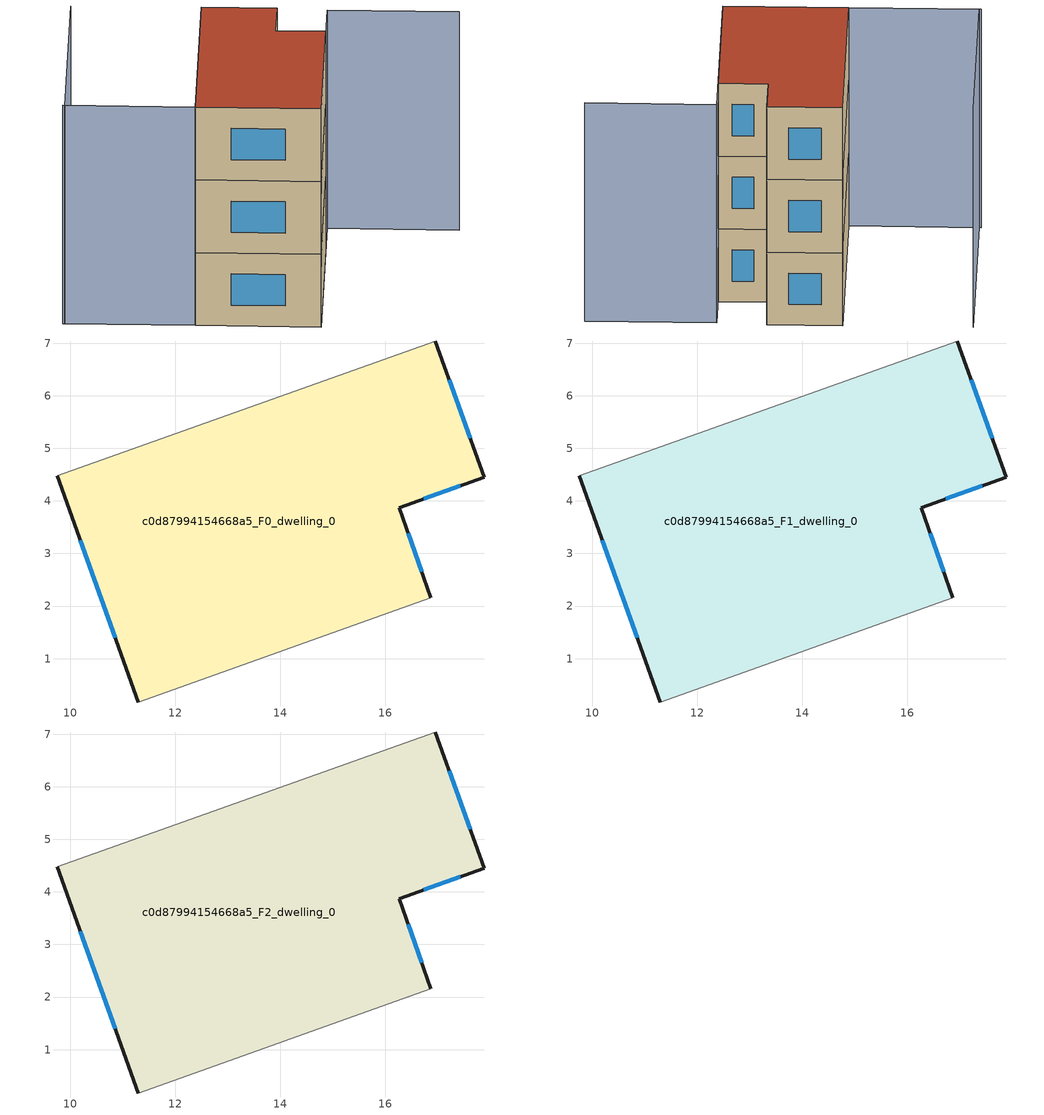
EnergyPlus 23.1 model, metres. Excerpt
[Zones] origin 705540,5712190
c0d87994154668a5_F0_dwelling_0
 floor ground (EU_floor_Construction): 16.95,7.04 17.88,4.45 16.26,3.87 16.86,2.16 11.3,0.17 9.76,4.48 z0
 wall outside (EU_wall_Construction): 9.76,4.48 11.3,0.17 / 16.86,2.16 16.26,3.87 17.88,4.45 16.95,7.04 z0:3
 wall adiabatic (EU_wall_Construction): 11.3,0.17 16.86,2.16 / 16.95,7.04 9.76,4.48 z0:3
 window (EU_Window_Construction): 10.2,3.25 10.86,1.4 / 17.61,5.19 17.21,6.3 / 16.72,4.04 17.42,4.29 / 16.69,2.65 16.43,3.38 z0.85:2.15
c0d87994154668a5_F1_dwelling_0
 floor to c0d87994154668a5_F0_dwelling_0 (EU_floor_Construction): 16.95,7.04 17.88,4.45 16.26,3.87 16.86,2.16 11.3,0.17 9.76,4.48 z3
 wall outside (EU_wall_Construction): 9.76,4.48 11.3,0.17 / 16.86,2.16 16.26,3.87 17.88,4.45 16.95,7.04 z3:6
 wall adiabatic (EU_wall_Construction): 11.3,0.17 16.86,2.16 / 16.95,7.04 9.76,4.48 z3:6
 window (EU_Window_Construction): 10.2,3.25 10.86,1.4 / 17.61,5.19 17.21,6.3 / 16.72,4.04 17.42,4.29 / 16.69,2.65 16.43,3.38 z3.85:5.15
c0d87994154668a5_F2_dwelling_0
 floor to c0d87994154668a5_F1_dwelling_0 (EU_floor_Construction): 16.95,7.04 17.88,4.45 16.26,3.87 16.86,2.16 11.3,0.17 9.76,4.48 z6
 wall outside (EU_wall_Construction): 9.76,4.48 11.3,0.17 / 16.86,2.16 16.26,3.87 17.88,4.45 16.95,7.04 z6:9
 wall adiabatic (EU_wall_Construction): 11.3,0.17 16.86,2.16 / 16.95,7.04 9.76,4.48 z6:9
 window (EU_Window_Construction): 10.2,3.25 10.86,1.4 / 17.61,5.19 17.21,6.3 / 16.72,4.04 17.42,4.29 / 16.69,2.65 16.43,3.38 z6.85:8.15
 roof outside (EU_roof_Construction): 16.86,2.16 16.26,3.87 17.88,4.45 16.95,7.04 9.76,4.48 11.3,0.17 z9
shading: 11.3,0.17 18.39,2.7 / 18.39,2.7 20,-1.82 / 16.95,7.04 9.75,4.48 / 9.75,4.48 8.14,9.01 / 15.31,11.48 8.15,8.93 z0:9
[Building]
EU S2 Campaign: North Axis=0; Terrain=City; Solar Distribution=FullExterior
[Site:Location]
London: Latitude=51.5; Longitude=-0.5; Time Zone=0; Elevation=25
[SizingPeriod:WeatherFileDays]
AnnualSizingPeriod: Begin Month=1; Begin Day of Month=1; End Month=12; End Day of Month=31; Day of Week for Start Day=Monday; Use Weather File Daylight Saving Period=No; Use Weather File Rain and Snow Indicators=No
[MATERIAL]
EU_InternalMass_Material: Roughness=MediumRough; Thickness=0.1; Conductivity=1; Density=1800; Specific Heat=900; Thermal Absorptance=0.9; Solar Absorptance=0.7; Visible Absorptance=0.7
[MATERIAL:NOMASS] Roughness=MediumRough; Thermal Absorptance=0.9; Solar Absorptance=0.7; Visible Absorptance=0.7
Name | Thermal Resistance
EU_wall_NoMass | 0.71061
EU_roof_NoMass | 2.41608
EU_floor_NoMass | 1.75078
[WINDOWMATERIAL:SIMPLEGLAZINGSYSTEM]
EU_Window_SimpleGlazing: UFactor=2.64892; Solar Heat Gain Coefficient=0.76; Visible Transmittance=0.76
[CONSTRUCTION]
EU_wall_Construction: EU_wall_NoMass
EU_roof_Construction: EU_roof_NoMass
EU_floor_Construction: EU_floor_NoMass
EU_Window_Construction: EU_Window_SimpleGlazing
EU_InternalMass_Construction: EU_InternalMass_Material
[ZONE] Type=1; Multiplier=1; Ceiling Height=autocalculate; Floor Area=autocalculate; Part of Total Floor Area=Yes
Name | Volume
c0d87994154668a5_F0_dwelling_0 | 95.2866
c0d87994154668a5_F1_dwelling_0; c0d87994154668a5_F2_dwelling_0 | 95.2859
[INTERNALMASS] Construction=EU_InternalMass_Construction; Surface Area=31.7619
Name | Zone or ZoneList
c0d87994154668a5_F0_dwelling_0_EU_InternalMass | c0d87994154668a5_F0_dwelling_0
c0d87994154668a5_F1_dwelling_0_EU_InternalMass | c0d87994154668a5_F1_dwelling_0
c0d87994154668a5_F2_dwelling_0_EU_InternalMass | c0d87994154668a5_F2_dwelling_0
[OTHEREQUIPMENT] Fuel Type=Electricity; Design Level Calculation Method=Watts/Area; Power per Zone Floor Area=1; Fraction Latent=0; Fraction Radiant=0; Fraction Lost=0; Carbon Dioxide Generation Rate=0; EndUse Subcategory=EU_Step8_InternalGains
Name | Zone or ZoneList or Space or SpaceList | Schedule
EU_Step8_InternalGain_c0d87994154668a5_F0_dwelling_0_f000 | c0d87994154668a5_F0_dwelling_0 | EU_Step8_GainSchedule_c0d87994154668a5_F0_dwelling_0_f000
EU_Step8_InternalGain_c0d87994154668a5_F1_dwelling_0_f000 | c0d87994154668a5_F1_dwelling_0 | EU_Step8_GainSchedule_c0d87994154668a5_F1_dwelling_0_f000
EU_Step8_InternalGain_c0d87994154668a5_F2_dwelling_0_f000 | c0d87994154668a5_F2_dwelling_0 | EU_Step8_GainSchedule_c0d87994154668a5_F2_dwelling_0_f000
[ZONEVENTILATION:DESIGNFLOWRATE] Schedule=EU_AlwaysOn; Design Flow Rate Calculation Method=AirChanges/Hour; Air Changes per Hour=0.496673; Ventilation Type=Natural; Fan Pressure Rise=0; Fan Total Efficiency=1; Constant Term Coefficient=1; Temperature Term Coefficient=0; Velocity Term Coefficient=0; Velocity Squared Term Coefficient=0; Minimum Indoor Temperature=-100; Maximum Indoor Temperature=100; Delta Temperature=-100; Minimum Outdoor Temperature=-100; Maximum Outdoor Temperature=100; Maximum Wind Speed=40
Name | Zone or ZoneList or Space or SpaceList
EU_ConstantAir_c0d87994154668a5_F0_dwelling_0 | c0d87994154668a5_F0_dwelling_0
EU_ConstantAir_c0d87994154668a5_F1_dwelling_0 | c0d87994154668a5_F1_dwelling_0
EU_ConstantAir_c0d87994154668a5_F2_dwelling_0 | c0d87994154668a5_F2_dwelling_0
[HVACTEMPLATE:THERMOSTAT] Constant Heating Setpoint=20; Constant Cooling Setpoint=50
EU_HeatOnly_c0d87994154668a5_F0_dwelling_0; EU_HeatOnly_c0d87994154668a5_F1_dwelling_0; EU_HeatOnly_c0d87994154668a5_F2_dwelling_0
[HVACTEMPLATE:ZONE:IDEALLOADSAIRSYSTEM] System Availability Schedule=EU_AlwaysOn; Maximum Heating Supply Air Temperature=50; Minimum Cooling Supply Air Temperature=13; Maximum Heating Supply Air Humidity Ratio=0.0156; Minimum Cooling Supply Air Humidity Ratio=0.0077; Heating Limit=NoLimit; Cooling Limit=NoLimit; Heating Availability Schedule=EU_AlwaysOn; Cooling Availability Schedule=EU_CoolingOff; Dehumidification Control Type=ConstantSensibleHeatRatio; Cooling Sensible Heat Ratio=0.7; Dehumidification Setpoint=60; Humidification Control Type=None; Humidification Setpoint=30; Outdoor Air Method=None; Outdoor Air Flow Rate per Person=0.00944; Outdoor Air Flow Rate per Zone Floor Area=0; Outdoor Air Flow Rate per Zone=0; Demand Controlled Ventilation Type=None; Outdoor Air Economizer Type=NoEconomizer; Heat Recovery Type=None; Sensible Heat Recovery Effectiveness=0.7; Latent Heat Recovery Effectiveness=0.65
Name | Template Thermostat
c0d87994154668a5_F0_dwelling_0 | EU_HeatOnly_c0d87994154668a5_F0_dwelling_0
c0d87994154668a5_F1_dwelling_0 | EU_HeatOnly_c0d87994154668a5_F1_dwelling_0
c0d87994154668a5_F2_dwelling_0 | EU_HeatOnly_c0d87994154668a5_F2_dwelling_0
[SIZING:ZONE] Zone Cooling Design Supply Air Temperature Input Method=SupplyAirTemperature; Zone Cooling Design Supply Air Temperature=13; Zone Heating Design Supply Air Temperature Input Method=SupplyAirTemperature; Zone Heating Design Supply Air Temperature=50; Zone Cooling Design Supply Air Humidity Ratio=0.008; Zone Heating Design Supply Air Humidity Ratio=0.008; Cooling Design Air Flow Method=DesignDay; Cooling Design Air Flow Rate=0; Cooling Minimum Air Flow per Zone Floor Area=0.000762; Cooling Minimum Air Flow=0; Cooling Minimum Air Flow Fraction=0.2; Heating Design Air Flow Method=DesignDay; Heating Design Air Flow Rate=0; Heating Maximum Air Flow per Zone Floor Area=0.002032; Heating Maximum Air Flow=0.141576; Heating Maximum Air Flow Fraction=0.3; Account for Dedicated Outdoor Air System=No; Dedicated Outdoor Air System Control Strategy=NeutralSupplyAir; Dedicated Outdoor Air Low Setpoint Temperature for Design=autosize; Dedicated Outdoor Air High Setpoint Temperature for Design=autosize; Zone Load Sizing Method=Sensible Load Only No Latent Load; Zone Latent Cooling Design Supply Air Humidity Ratio Input Method=HumidityRatioDifference; Zone Cooling Design Supply Air Humidity Ratio Difference=0.005; Zone Latent Heating Design Supply Air Humidity Ratio Input Method=HumidityRatioDifference; Zone Humidification Design Supply Air Humidity Ratio Difference=0.005
c0d87994154668a5_F0_dwelling_0; c0d87994154668a5_F1_dwelling_0; c0d87994154668a5_F2_dwelling_0
[SCHEDULE:CONSTANT]
Name | Hourly Value
EU_AlwaysOn | 1
EU_CoolingOff | 0
[SCHEDULE:FILE] Column Number=1; Rows to Skip at Top=0; Number of Hours of Data=8760; Column Separator=Comma; Interpolate to Timestep=No; Minutes per Item=60; Adjust Schedule for Daylight Savings=Yes
Name | File
EU_Step8_GainSchedule_c0d87994154668a5_F0_dwelling_0_f000 | ../../schedules/c0d87994154668a5/c0d87994154668a5_F0_dwelling_0_f000_gain.csv
EU_Step8_GainSchedule_c0d87994154668a5_F1_dwelling_0_f000 | ../../schedules/c0d87994154668a5/c0d87994154668a5_F1_dwelling_0_f000_gain.csv
EU_Step8_GainSchedule_c0d87994154668a5_F2_dwelling_0_f000 | ../../schedules/c0d87994154668a5/c0d87994154668a5_F2_dwelling_0_f000_gain.csv
